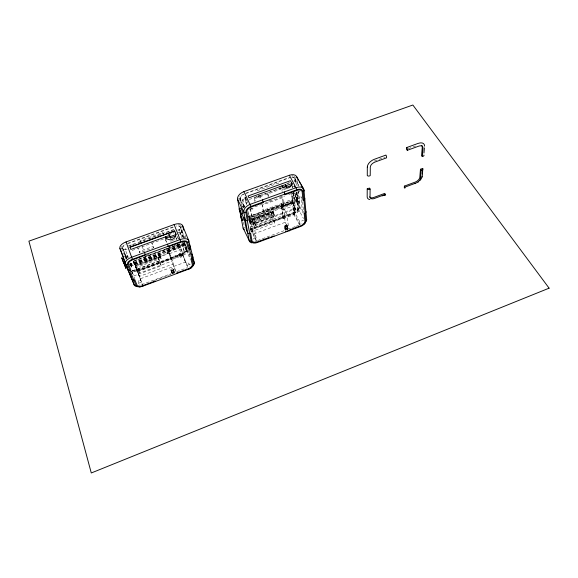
<?xml version="1.0" encoding="UTF-8"?>
<svg xmlns="http://www.w3.org/2000/svg" width="578" height="578" viewBox="0 0 578 578"><rect width="100%" height="100%" fill="white"/><g stroke="black" fill="none" stroke-linecap="round" stroke-linejoin="round"><path stroke-width="0.43" stroke-dasharray="2.89 2.17" d="M180.17 257.167C180.488 255.888 182.532 256.863 180.726 257.304C176.153 254.92 181.304 250.534 181.535 256.661M250.144 229.387A4.935 2.998 -26.2 0 0 250.866 229.155L293.877 213.34A4.899 2.948 -28.7 0 0 298.046 208.622L298.566 207.61L296.947 191.621M132.283 270.829A5.123 2.442 -19.8 0 0 137.268 270.591L182.316 254.024A5.043 2.413 -21.6 0 0 186.398 249.963L187.012 248.8L186.109 245.339M186.022 251.437L186.564 250.577M297.374 210.746L297.757 210.154M253.98 222.096C255.96 222.01 252.376 223.831 254.356 223.744M293.949 208.311C292.598 210.305 296.398 207.733 293.927 208.369C291.659 208.477 295.524 206.491 294.058 208.304M253.663 221.786C252.297 222.472 253.8 225.384 255.079 225.189M253.843 222.147L253.33 222.797L253.995 223.021M254.493 223.693L254.985 222.949L254.204 222.87M255.216 225.138C256.589 224.452 255.079 221.54 253.807 221.735M295.083 210.493C296.528 209.807 294.838 206.722 293.501 207.184C292.092 207.863 293.711 210.688 294.946 210.536M137.701 269.016C136.278 269.637 137.651 273.358 139.204 272.621C140.599 272.007 139.305 268.51 137.846 268.958M138.178 270.302C136.437 271.768 140.62 270.215 138.323 270.251M180.011 254.912C178.212 256.343 182.359 254.927 180.155 254.862M138.229 283.386L141.466 282.187L136.69 269.167L137.571 271.422L170.857 259.175L168.191 250.39L168.689 251.661L185.524 245.491L185.076 243.793M184.418 242.637L186.232 249.552A5.036 2.42 -21.6 0 1 182.149 253.619L187.742 267.556L187.127 265.28L191.094 263.806M249.978 229.032A4.935 2.998 -26.2 0 0 250.693 228.809L256.632 240.874L284.607 230.506M295.214 226.576L288.725 228.982L286.941 214.178L283.343 207.466L250.686 219.416L254.082 226.258L256.632 240.874M296.023 226.273L299.274 225.073M141.574 284.643A5.173 2.384 -20 0 0 142.333 284.39L170.907 273.799M176.666 271.66L186.954 267.845M171.081 274.348L154.557 280.482L154.362 279.933L154.839 281.197M294.144 213.109L293.776 212.422L282.512 216.562L282.628 217.472L283.271 218.679L294.527 214.539L292.952 202.112L294.144 213.109L250.635 229.054A5.917 3.605 -26.2 0 1 250.202 229.206M250.686 231.857L274.333 223.144L273.416 216.692L271.646 213.289L272.159 218.954L274.333 223.144M138.084 273.589L172.54 260.895L169.397 252.882L135.1 265.454L142.333 284.39M133.699 275.959L161.118 265.851L157.953 256.957L161.118 265.851M283.343 207.466L285.2 222.32L253.301 234.097L250.491 218.354L248.901 215.139L249.631 219.207M169.397 252.882L172.786 264.095L139.406 276.414L133.381 260.83L134.71 264.211M190.234 264.803L187.474 262.499L185.422 262.13L140.309 278.798C138.142 280.2 138.597 283.336 138.496 285.568M170.792 269.297L172.959 268.495M253.019 239.032L256.112 237.883L250.671 226.851L251.213 229.863L282.996 218.166L281.522 206.592L292.981 202.401L293.263 202.914M300.083 224.77L299.772 221.728L303.566 220.326M130.642 263.171L131.307 264.818L183.717 245.628L183.06 243.143M166.262 248.388L167.403 252.116L146.4 259.811L147.05 261.545L168.075 253.836L166.478 248.627L146.017 256.112M249.674 221.93L273.604 213.159L273.387 211.613L249.4 220.391L249.898 223.151L250.469 224.315L274.377 215.551L273.524 211.649L249.515 220.435L251.625 224.69L273.416 216.692M282.772 209.771L294.238 205.573L293.386 204.02L281.941 208.21L282.772 209.771L281.522 203.239L297.677 197.344L298.248 198.377L299.556 211.367L295.04 213.029L294.238 205.573M129.819 266.01L159.911 254.934L161.125 258.409L136.054 267.614L134.248 262.947L130.173 264.442M134.797 264.348L159.998 255.115L134.891 264.579M273.604 213.159L273.784 213.513L249.848 222.284L249.328 221.222L272.78 212.632L272.563 211.086L249.046 219.683L249.573 220.745L273.524 211.649M130.664 266.169L134.79 264.659M297.88 191.455L298.754 193.016L299.874 204.388L298.017 205.067L294.166 198.088L293.61 192.828M249.898 223.151L273.322 214.568L272.78 212.632M135.151 265.316L160.366 256.068M273.784 213.513L273.958 214.749L250.072 223.505L249.104 218.144M135.339 265.736L160.453 256.524L159.911 254.934M169.419 253.713L181.449 249.306L180.697 247.449L168.689 251.849L169.419 253.713L167.663 248.294L184.635 242.095M135.7 266.653L160.763 257.463L160.453 256.524M293.732 192.886L295.445 209.026L253.309 224.495L252.947 223.773L295.055 208.318L293.429 193.074M250.281 226.995L272.159 218.954M181.239 243.865L184.274 251.387L186.217 250.671L184.18 242.912M159.21 260.888L131.871 270.938L134.833 279.095M159.506 261.003L136.654 269.406L134.248 262.947M254.082 226.258L286.941 214.178M137.051 270.779L182.453 254.139L182.121 253.33L170.329 257.665L171.095 259.782L182.886 255.447L179.758 244.104M132.131 270.41A5.123 2.442 -19.8 0 0 137.116 270.179L182.149 253.619M250.693 228.809L293.689 212.993A4.891 2.948 -28.7 0 0 297.858 208.282L296.218 192.301M303.594 212.299L302.236 209.843L303.768 209.279M188.233 249.826A7.557 3.627 -21.6 0 1 182.308 254.371L137.405 270.887A7.68 3.663 -19.8 0 1 131.481 271.711M178.407 244.35L181.557 255.375L137.362 271.638L133.157 260.888M249.718 230.29A7.398 4.501 -26.2 0 0 250.794 229.95L293.667 214.171A7.341 4.422 -28.7 0 0 299.917 207.112L298.335 191.116M153.669 247.702L153.177 246.423L139.247 251.502L139.724 252.781L153.669 247.702L151.552 241.575M295.344 196.209L295.625 196.722L293.783 197.394L293.501 196.881L295.344 196.209L294.881 191.817M294.166 198.088L296.008 197.416L299.874 204.388M263.676 211.794L262.607 204.93L282.83 197.575L283.682 204.482L263.676 211.794L262.932 210.349L282.909 203.059L282.05 196.137L280.366 196.751M298.248 198.377L248.489 216.584L249.19 218L293.082 201.953M248.663 216.938L292.519 200.92L291.76 194.006M146.444 255.252L148.98 254.327M297.489 200.125L249.046 217.834L248.518 216.772L292.345 200.768L291.565 193.659M133.511 260.981L134.183 262.809L133.482 261.025L179.556 244.147L180.22 245.802L134.125 262.672M133.561 261.126L179.599 244.292L180.473 246.633L168.444 251.04M248.923 218.925L250.491 218.354M283.271 218.679L281.761 206.83L293.234 202.632M249.082 219.076L296.456 201.751L296.008 197.416M133.662 261.408L179.722 244.559M281.761 206.83L282.042 207.35L298.089 201.476L297.677 197.344M168.162 249.552L185.141 243.338L187.72 253.222L182.988 254.963L181.449 249.306M129.132 264.182L184.895 243.772L185.061 244.183L129.284 264.601M134.428 263.322L159.109 254.284L159.817 256.285M273.943 212.451L249.92 221.251L250.469 224.315M242.767 206.144L244.205 205.616M123.244 249.732L128.323 247.89M177.677 229.986L181.03 228.772L183.269 237.334M243.071 207.105L244.516 206.584M127.037 249.335L125.339 249.949L125.029 249.089L128.323 257.383M177.937 230.86L179.635 230.246L179.288 229.401L181.405 237.681M168.364 234.574L173.357 232.761M168.379 234.812L174.267 232.674M374.298 161.031L385.049 157.129M408.213 148.712L416.377 145.75M177.952 232.826L179.924 232.11L180.177 232.739L178.205 233.454M132.167 250.426L165.135 238.447M268.589 201.036L271.111 200.118M178.544 234.3L180.517 233.584L179.635 230.246M254.985 206.83L261.451 204.475M264.738 203.283L284.752 196M288.747 194.548L293.53 192.806M249.494 209.879L251.119 209.287L250.946 208.297M299.996 191.499L294.433 193.522L294.332 192.517M126.575 258.583C124.118 256.379 126.871 252.716 127.68 256.661M299.772 221.728L293.913 210.963L298.421 209.308L296.861 193.702L298.754 193.016M124.089 256.907L127.268 255.7L127.868 257.196M257.116 190.762L278.668 182.995L278.964 185.35M245.664 198.435L240.853 200.169L242.139 207.032M287.569 183.291L289.246 182.684M294.065 180.943L295.64 180.372L295.994 183.869M286.666 183.818L289.824 182.677M244.162 207.141L242.897 200.277L246.271 199.056M127.543 243.331L172.981 226.894M254.912 201.541L254.255 197.575L279.644 188.392L280.214 189.447L254.804 198.644L255.194 201.021M249.27 199.468L281.71 187.734M127.702 243.764L174.831 226.706M140.483 241.951L140.057 240.759L162.801 232.522L163.437 234.141M128.526 245.86L174.542 229.184M128.684 246.293L131.199 245.383M132.037 245.079L135.382 243.865M138.727 242.652L145.425 240.224M148.77 239.01L162.996 233.859M166.341 232.645L174.708 229.611M292.952 186.687L294.202 186.232M246.026 193.074L289.773 177.309M245.368 193.731L289.968 177.656M238.952 198.081A6.185 3.938 -26.6 0 0 239.003 198.731L240.318 199.099L241.467 205.19M121.373 247.695A6.466 3.244 -19.4 0 0 121.445 247.933L122.774 248.432L126.936 258.821L122.623 247.998A5.39 2.702 -19.4 0 1 125.534 244.133M179.021 254.269L180.35 253.706M282.852 188.594L283.09 188.804A5.18 3.923 -6.8 0 0 286.551 189.837M253.178 222.523L254.089 222.537L254.443 221.865M255.707 224.401L254.927 224.315L254.443 225.059M292.995 207.928L293.87 207.95L294.245 207.271M295.596 209.749L294.852 209.655L294.339 210.399M137.21 269.565L138.597 269.059M139.703 272.065L138.308 272.578M294.643 178.248L299.043 186.044M291.962 176.904A5.115 3.215 -29.5 0 1 294.852 178.985L298.826 186.029M293.985 180.972L294.383 181.665M302.012 198.565L300.979 196.715L302.236 209.843M295.994 192.142L296.861 193.702M292.829 191.585L293.87 193.457A0.723 0.448 -29.2 0 1 293.068 194.309A0.723 0.448 -29.2 0 1 292.743 193.601A0.723 0.448 -29.2 0 1 293.87 193.457M297.518 200.443L298.089 201.476M299.917 207.112L303.255 213.159M291.55 192.257L292.584 194.121M296.456 201.751L295.17 192.337M297.858 208.282L303.479 218.513M292.324 200.573L293.104 202.148L292.143 193.312M295.055 208.318L295.445 209.026M281.154 187.561L282.895 190.769M279.376 186.109L282.339 191.556M293.689 212.993L300.654 225.825M293.667 214.171L299.418 224.763M282.909 203.059L283.682 204.482M281.522 206.592L281.797 207.112M282.512 216.562L282.88 217.256M285.2 222.32L285.98 223.802M125.383 255.252L126.539 258.164M272.563 211.086L273.502 214.915L273.322 214.568M273.958 214.749L274.377 215.551M259.515 195.393L261.191 198.637M258.691 195.415L260.743 199.388M258.236 196.137L258.785 197.206L258.417 194.887M254.255 197.575L254.804 198.644M250.693 207.105L251.654 209.019M245.874 198.218L247.825 202.09M247.998 203.088L244.949 197.004L246.344 204.742M242.897 200.277L242.536 199.562L243.967 207.285M243.598 193.991A5.159 3.28 -26.6 0 0 240.145 198.738L244.328 207.17M250.794 229.95L256.892 242.355M121.445 247.933L126.214 259.609M180.271 226.887L184.787 237.992M185.025 244.256L185.524 245.491M190.097 256.964L187.922 249.804M180.517 233.584L182.077 237.428M131.77 271.212L133.374 275.171M131.423 271.248L133.243 275.395M186.232 249.552L190.054 258.995M182.836 242.319L186.217 250.671M183.717 245.628L182.944 243.143M176.247 237.919L176.897 239.523M176.138 237.883L176.781 239.487M187.127 265.28L182.005 252.514L186.73 250.773L184.613 242.471M182.308 254.371L185.422 262.13M181.225 254.53L181.557 255.375M165.662 239.791L166.97 243.114M165.163 238.945L166.84 243.194M172.786 264.095L175.871 271.956L172.54 260.895M126.141 257.188L126.091 257.268M167.403 252.116L168.075 253.836M160.763 257.463L161.125 258.409M126.242 257.434L126.755 258.8M158.365 258.337L158.726 259.291M140.057 240.759L141.14 243.634M142.21 246.474L144.067 251.495M130.202 263.048L130.339 263.416M137.463 246.69L139.724 252.781M130.476 263.785L130.736 264.5M130.021 262.831L131.784 267.419L130.281 263.561L131.416 266.436L130.859 264.84M137.116 270.179L142.491 284.824M136.054 267.614L135.548 266.234L160.12 257.224L160.279 257.636L159.593 255.527M127.594 256.726L127.948 257.687L126.893 254.703M130.996 263.973L131.307 264.818M126.3 257.846L126.438 258.229M122.623 247.998L126.517 258.742M145.071 256.133L147.05 261.545M127.594 256.675L127.268 255.707M125.997 257.008L125.845 256.553M137.268 270.591L137.145 270.208A6.148 2.933 -19.8 0 1 132.051 270.807M159.109 254.284L159.499 255.462M167.663 248.294L171.095 259.782M162.801 232.522L163.35 234.328M177.908 237.341L178.392 239.111M177.403 236.084L178.327 239.473M182.121 253.33L182.316 254.024M181.969 242.774L184.274 251.387M183.233 237.869L180.517 227.508A5.296 2.673 -21.5 0 0 176.413 226.273M184.584 243.049L186.398 249.963M183.06 237.457L180.343 227.082A5.296 2.673 -21.5 0 0 176.239 225.854M184.086 237.551L181.167 226.301A6.351 3.208 -21.5 0 0 180.618 225.442M188.905 251.929L189.967 256.047M185.097 235.289L185.762 237.89M239.003 198.731L239.335 200.472M243.475 222.241L244.472 227.465A5.917 3.605 -26.2 0 0 244.783 228.252M240.145 198.738L240.961 203.095M245.13 197.358L246.358 204.171M247.89 212.682L248.352 215.233M245.484 197.438L246.748 204.446M247.984 211.317L249.219 218.188L297.677 200.472L296.882 192.611M250.52 208.6L253.309 224.495M250.31 208.759L252.947 223.773M261.993 204.337L262.932 210.349M268.524 196.195L267.614 192.741L268.199 196.722M280.019 187.886L280.214 189.447M281.522 203.239L282.042 207.35M293.776 212.422L293.877 213.34M292.569 185.993L292.757 187.742M293.313 193.009L293.783 197.394M292.367 186.347L292.555 188.103M293.032 192.488L293.501 196.881M294.44 185.314L294.621 187.07M294.151 184.787L294.426 187.424M294.852 178.985L295.221 182.532M295.604 178.299L296.319 185.401M295.416 182.879L295.055 179.332A5.123 3.215 -29.5 0 0 291.811 177.265M296.319 191.759L298.046 208.622M297.273 180.459L297.807 185.784M302.605 201.809L303.515 211.425M140.049 284.968A5.173 2.384 -20 0 1 139.334 285.026M191.499 264.97A5.086 2.355 -21.8 0 1 191.332 265.194M190.133 266.299A5.086 2.355 -21.8 0 1 189.83 266.509M177.598 244.949A0.751 0.368 -21.5 0 1 176.752 244.956M122.774 248.432A5.39 2.695 -19.4 0 1 125.693 244.566M187.012 248.8A6.047 2.904 -21.6 0 1 182.113 253.677M121.366 246.9A6.466 3.244 -19.4 0 1 121.553 246.329M178.443 224.676A6.351 3.208 -21.5 0 1 179.859 224.987M175.083 238.989A5.368 4.617 -15 0 1 174.635 239.451M174.123 239.863A5.368 4.617 -15 0 1 173.566 240.224M172.959 240.52A5.368 4.617 -15 0 1 168.422 240.621M243.309 207.3A3.092 0.419 70 0 0 242.991 207.329A3.092 0.419 70 0 1 243.316 207.35M242.616 206.563A4.125 0.564 70 0 1 243.634 207.415M244.299 207.386A4.125 0.571 70 0 1 245.079 206.895M244.465 206.613A3.092 0.426 70 0 1 244.653 206.664M255.902 241.105A4.992 2.969 -26.2 0 1 254.826 241.301M253.814 241.308A4.992 2.969 -26.2 0 1 253.504 241.272M302.106 223.679A4.949 2.919 -28.6 0 1 301.795 223.896M240.318 199.099A5.159 3.28 -26.6 0 1 243.779 194.353M298.566 207.61A5.874 3.54 -28.7 0 1 293.566 213.26M239.155 197.047A6.185 3.938 -26.6 0 1 239.292 196.693M295.011 176.904A6.141 3.858 -29.5 0 1 295.466 177.692M291.717 175.806A6.141 3.858 -29.5 0 1 293.299 175.929M294.281 176.304A6.141 3.858 -29.5 0 1 294.794 176.68M137.369 269.839C138.641 270.988 139.139 268.199 137.369 269.839M179.18 254.472C180.322 255.649 180.936 252.853 179.18 254.472M252.03 209.2A0.73 0.455 -26.7 0 0 252.983 208.434A0.73 0.455 -26.7 0 0 251.892 208.405A0.73 0.455 -26.7 0 0 252.03 209.2"/><path stroke-width="0.87" d="M369.609 196.852A4.92 2.803 -32.3 0 0 373.778 197.452L384.76 193.384L385.403 194.389L374.421 198.464A4.927 2.803 -32.3 0 1 370.036 196.982L370.108 189.057L369.458 188.038L367.218 188.861L367.182 196.787A7.377 4.212 -32.3 0 0 369.891 199.554M385.403 194.389L385.389 195.01A1.452 0.433 69.8 0 1 384.796 195.068M404.39 186.109L404.297 187.677A1.445 0.47 69.8 0 0 405.019 187.727L404.39 186.109L415.228 182.092A4.92 2.738 -34.1 0 0 419.809 177.316L420.466 169.246L422.663 168.436L422.207 173.819M424.541 146.176A7.738 4.458 -35.4 0 0 418.14 143.395L406.688 147.549L406.58 149.305L407.288 150.309L418.725 146.155A5.166 2.969 -35.4 0 1 422.995 147.99L422.287 156.587L423.183 156.255A1.517 1.105 2.2 0 0 423.956 155.048M407.288 150.309L407.331 149.608A1.532 0.527 70.7 0 0 406.688 147.549M420.466 169.246L421.16 170.235L420.495 178.299A4.92 2.731 -34.1 0 1 415.907 183.074L405.055 187.099M423.963 153.054L424.397 147.896M422.142 177.07L422.829 169M139.464 286.977L142.52 286.269L189.259 268.907L191.318 267.845L191.853 266.725M173.581 270.229L171.413 271.031L171.009 269.984M284.903 228.975L286.963 228.216L287.519 229.271L285.46 230.037L284.947 225.933L287.02 225.167L287.519 229.271M171.745 272.361L173.183 271.826M171.948 272.729L174.101 271.927M270.013 237.486L274.124 235.969M285.619 231.699L288.082 230.788M382.181 195.884L384.71 194.945M298.313 180.09L297.013 177.793A7.673 4.826 -29.5 0 0 289.39 175.264L243.865 191.643A7.731 4.92 -26.6 0 0 237.558 199.251L243.092 227.97L249.147 240.462A1.503 1.185 -10.4 0 0 251.069 241.026A5.997 3.562 -26.2 0 0 257.268 242.543L300.712 226.424A5.946 3.497 -28.6 0 0 305.813 220.76A1.481 1.163 -5.5 0 0 306.6 219.207L303.963 190.054L300.921 184.693M370.108 189.057L369.212 189.382A1.488 1.127 -0.7 0 1 367.218 188.861M421.16 170.235L422.034 169.91A1.488 1.098 2.5 0 0 422.663 168.436M285.192 225.528L286.565 225.023L287.317 228.187L285.257 228.953L284.968 226.67L287.035 225.904M142.976 286.096A6.213 2.854 -20 0 1 136.105 285.626L127.456 264.536A6.539 3.157 -19.7 0 1 132.434 259.327L180.921 241.618A6.423 3.121 -21.7 0 1 187.763 242.471L193.348 264.406A6.105 2.825 -21.8 0 1 188.363 269.247M130.036 247.283L174.744 231.07M170.062 236.705L169.549 235.412L130.838 249.472L129.956 247.066L174.657 230.853L176.124 234.502L170.062 236.705L170.438 237.992L175.726 236.07M251.069 241.026L245.831 212.509A6.271 3.902 -26.7 0 1 250.975 206.418L297.013 189.692A6.228 3.822 -29.4 0 1 303.139 191.643L305.813 220.76M165.727 238.23L169.925 236.705L169.549 235.412M135.967 286.211A7.76 3.569 -20 0 1 134.183 284.889L125.44 263.77L119.928 248.489A8.085 4.053 -19.4 0 1 126.04 241.929L174.13 224.546A7.94 4.01 -21.5 0 1 182.648 225.767L188.739 240.629L194.266 262.636A7.63 3.533 -21.8 0 1 193.883 264.486M291.37 185.509L286.45 187.294L285.669 184.534L248.974 197.799L248.063 195.993L290.431 180.697L292.006 183.522L292.186 185.213M286.255 185.603L292.006 183.522M282.541 187.431L285.864 186.232L285.669 184.534M289.224 230.94L289.282 230.037L300.654 225.825A4.956 2.912 -28.6 0 0 304.902 221.092L304.18 213.354L305.105 213.015A1.503 1.17 -5.5 0 0 305.899 211.454M268.568 238.439L268.683 237.681L257.167 241.951A5 2.969 -26.2 0 1 252.001 240.686L250.614 233.1L249.674 233.447A1.517 1.192 -10.4 0 1 247.731 232.876L246.495 230.347L244.082 217.48L245.332 220.037A1.546 1.207 -10.3 0 0 247.319 220.608L248.28 220.254L246.806 212.155A5.224 3.251 -26.7 0 1 251.09 207.083L263.279 202.654L262.448 199.887M422.287 156.587L421.579 155.59L422.28 147A5.159 2.969 -35.4 0 0 421.759 145.418M166.139 238.692L166.471 239.184M281.833 185.921L282.888 187.113A5.188 3.923 -6.8 0 0 288.588 187.749A5.188 3.923 -6.8 0 0 291.803 183.883L291.413 182.46M127.435 267.939L126.958 266.798M300.235 226.28L300.712 226.424M296.702 176.68L303.66 188.955M299.18 181.622L300.054 183.154M289.39 175.264L297.013 189.692M256.957 242.493L257.268 242.543M285.864 186.232L286.45 187.294M284.268 191.975L285.062 194.735L297.078 190.372A5.188 3.186 -29.4 0 1 302.186 191.99L302.959 200.248L303.898 199.901A1.532 1.178 -5.6 0 0 304.707 198.326M243.865 191.643L250.975 206.418M237.558 199.251L243.822 211.938L249.147 240.462A7.485 4.458 -26.2 0 0 251.77 242.868M123.367 257.47L123.389 257.701M125.274 262.752L125.462 263.171L125.318 262.672M119.928 248.489L123.36 256.82M189.403 244.675L190.314 246.9A1.582 1.373 -13.8 0 1 189.353 248.721L188.363 249.082L186.759 242.832A5.354 2.601 -21.7 0 0 181.059 242.131L168.408 246.755L167.504 244.176M191.614 253.886L192.799 256.805A1.546 1.351 -14.1 0 1 191.867 258.597L190.899 258.951L192.395 264.76A5.094 2.355 -21.8 0 1 188.24 268.799L176.362 273.206L176.5 273.654M192.64 258.648L194.266 262.636A1.524 1.337 -14.3 0 1 193.348 264.406M174.13 224.546L180.921 241.618M169.925 236.705L170.438 237.992M122.204 258.908L121.734 257.766L123.93 263.691L122.326 259.219M125.086 262.289L123.555 258.193M132.434 259.327L126.04 241.929M126.842 266.487L126.445 265.447M144.522 252.564L145.468 255.136L132.629 259.825A5.448 2.63 -19.7 0 0 128.482 264.16L130.931 270.172L129.92 270.547A1.611 1.394 -20.9 0 1 127.933 269.789L126.828 266.74L131.871 279.297A1.575 1.373 -21.3 0 0 133.814 280.041L134.804 279.68L137.08 285.265A5.173 2.377 -20 0 0 142.802 285.662L154.839 281.197L154.998 281.638M126.3 265.078L126.033 264.334M130.043 273.423L134.183 284.889A1.553 1.358 -21.6 0 0 136.105 285.626M125.657 263.322L125.462 262.766M125.693 267.715L123.728 262.556L125.925 268.452L125.773 267.946M175.611 233.209L175.893 234.921A5.383 4.624 -15 0 1 172.28 239.364A5.383 4.624 -15 0 1 166.486 238.338L165.503 236.879L165.893 238.172M182.648 225.767L183.761 230.095M189.938 247.247L190.567 249.739M286.558 224.929L286.76 226.569M187.763 242.471A1.604 1.387 -13.6 0 0 188.739 240.629A8.02 3.916 -21.6 0 0 180.192 239.545L131.654 257.253A8.164 3.952 -19.7 0 0 125.44 263.77A1.64 1.409 -20.6 0 0 127.456 264.536M137.759 286.442A7.76 3.569 -20 0 1 136.805 286.377M193.124 265.49A7.63 3.533 -21.8 0 1 192.799 265.829M192.438 266.162A7.63 3.533 -21.8 0 1 192.041 266.487M421.976 176.514A7.377 4.104 -34.1 0 1 421.702 177.699M421.535 178.111A7.377 4.104 -34.1 0 1 421.087 178.942M420.813 179.361A7.377 4.104 -34.1 0 1 420.502 179.772M420.163 180.184A7.377 4.104 -34.1 0 1 419.794 180.582M418.544 181.716A7.377 4.104 -34.1 0 1 418.089 182.063M415.618 183.464A7.377 4.104 -34.1 0 1 415.112 183.667M242.435 213.506A3.1 0.412 70 0 0 242.825 213.289L242.782 213.051A3.1 0.412 70 0 0 241.459 209.207A3.1 0.412 70 0 0 240.607 208.412M303.139 191.643A1.553 1.185 -5.7 0 0 303.963 190.054A7.774 4.783 -29.4 0 0 296.304 187.604L250.245 204.316A7.832 4.877 -26.7 0 0 243.822 211.938A1.568 1.207 -10.3 0 0 245.831 212.509M244.234 229.748A7.398 4.501 -26.2 0 1 243.092 227.97M306.506 220.341A7.427 4.378 -28.6 0 1 306.044 221.555M305.242 222.776A7.427 4.378 -28.6 0 1 304.902 223.173M304.534 223.556A7.427 4.378 -28.6 0 1 303.717 224.3M243.641 219.878A3.063 0.405 69.9 0 0 244.032 219.691L243.995 219.459A3.063 0.405 69.9 0 0 242.753 215.804A3.063 0.405 69.9 0 0 241.828 214.684M367.312 166.999L367.276 175.445A1.524 1.142 -0.9 0 0 369.306 175.972L370.223 175.633L370.296 167.187A5.159 3.056 -33.4 0 1 374.978 162.057L386.566 157.845L386.588 157.151A1.539 0.484 70.6 0 0 385.931 155.085L374.327 159.297A7.731 4.581 -33.5 0 0 367.312 166.999M549.1 288.169L91.281 472.977L28.9 241.149L412.858 105.023L549.1 288.169M173.451 269.76L171.283 270.562L172.237 273.611L174.39 272.816L173.451 269.76M240.47 215.731L240.426 215.5A3.063 0.397 69.9 0 1 241.178 215.984A3.063 0.397 69.9 0 1 242.55 219.929L242.594 220.16A3.063 0.397 69.9 0 1 241.842 219.662A3.063 0.397 69.9 0 1 240.47 215.731M239.227 209.315L239.184 209.077A3.1 0.405 70 0 1 239.935 209.539A3.1 0.405 70 0 1 241.329 213.528L241.373 213.759A3.1 0.405 70 0 1 240.621 213.289A3.1 0.405 70 0 1 239.227 209.315"/></g></svg>
